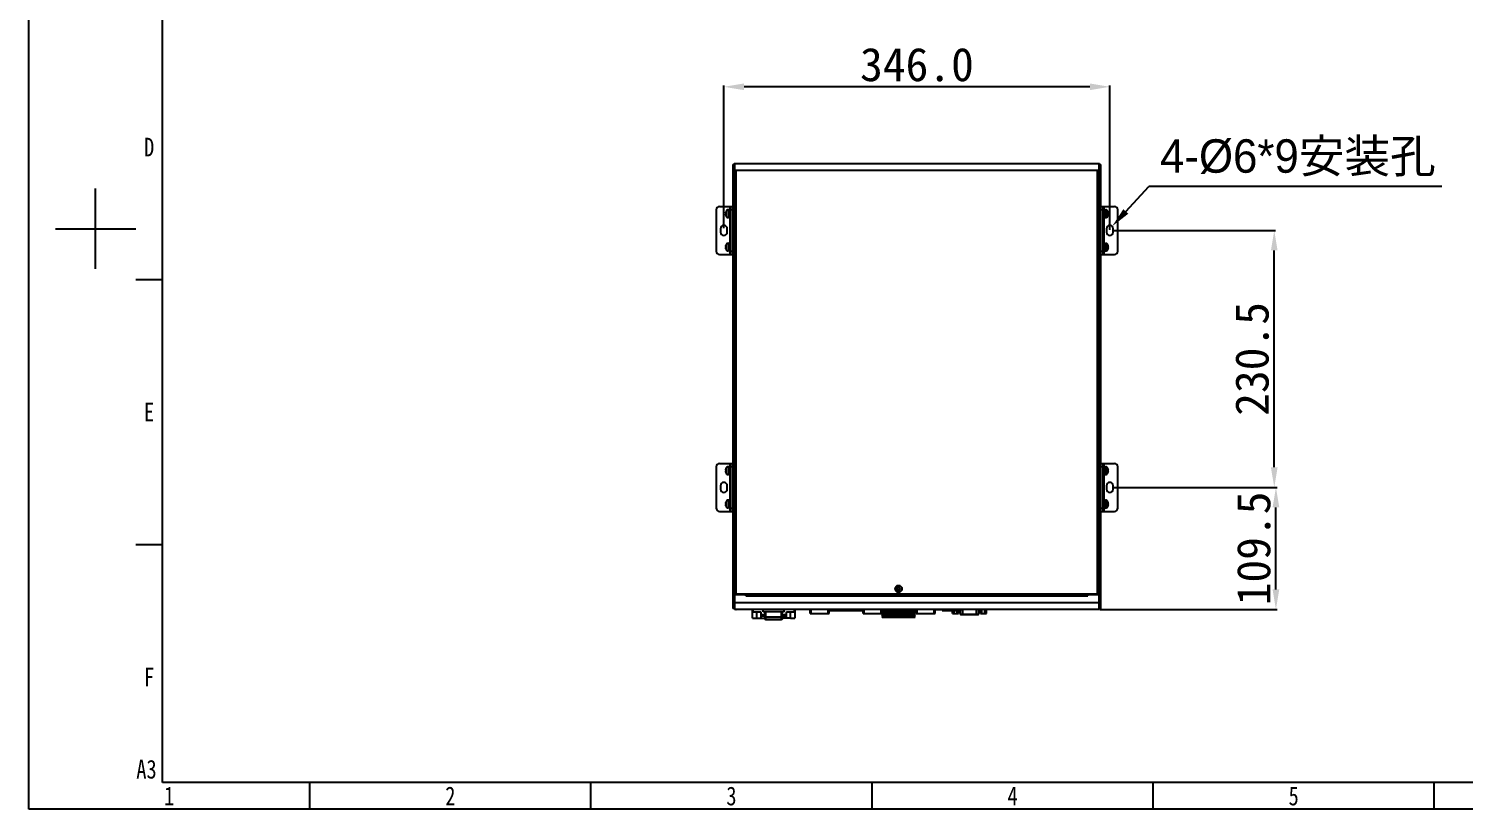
# Model space of a CAD drawing. Header units: millimetres. Extents: x 4086 to 8318, y 123 to 1549.
# Drawn here: x 6302 to 7589, y 123 to 823 of the extents above; entities that cross this region are included whole.
import ezdxf
from ezdxf.enums import TextEntityAlignment as Align

# ---------------------------------------------------------------- set-up
doc = ezdxf.new("R2010")
doc.units = ezdxf.units.MM
doc.layers.add('20_ALL_FEATURES', color=7, linetype='Continuous')
doc.layers.add('尺寸', color=3, linetype='Continuous')
doc.styles.get("Standard").update_dxf_attribs({"font": ''})
doc.styles.get('Standard').set_extended_font_data('SimSun')
doc.dimstyles.get("Standard").update_dxf_attribs({"dimscale": 6, "dimtxt": 5, "dimasz": 3, "dimexe": 0.18, "dimexo": 0.0625, "dimgap": 0.8, "dimtad": 1, "dimtoh": 1, "dimdec": 1, "dimzin": 0, "dimdsep": 46, "dimtxsty": 'Standard', "dimcen": 0.09, "dimclrd": 256, "dimclre": 256, "dimclrt": 256, "dimadec": 0, "dimazin": 2, "dimtfac": 1, "dimtdec": 1, "dimtofl": 0, "dimtmove": 0, "dimatfit": 3, "dimfxl": 0, "dimtolj": 1, "dimtzin": 0, "dimarcsym": 0})

# ---------------------------------------------------------------- blocks, each defined once
blk = doc.blocks.new('3')
at = {"color": 2}
for p, q in [((6362.1, 608), (6362.1, 680)), ((6326.1, 644), (6398.1, 644)), ((6398.1, 598.4), (6422.1, 598.4)), ((6398.1, 360.8), (6422.1, 360.8)), ((6554.1, 123.2), (6554.1, 147.2)), ((6806.1, 123.2), (6806.1, 147.2)), ((7058.1, 123.2), (7058.1, 147.2)), ((7310.1, 123.2), (7310.1, 147.2)), ((7562.1, 123.2), (7562.1, 147.2))]:
    blk.add_line(p, q, dxfattribs=at)
for points in [[(6302.1, 123.2), (6302.1, 1548.8), (8318.1, 1548.8), (8318.1, 123.2)], [(6422.1, 147.2), (6422.1, 1524.8), (8294.1, 1524.8), (8294.1, 147.2)]]:
    blk.add_lwpolyline(points, close=True, dxfattribs=at)
at = {"color": 2, "width": 0.8}
for s, p in [('D', (6410.1, 717.2)), ('E', (6410.1, 479.6)), ('F', (6410.1, 242)), ('A3', (6407.7, 159.2)), ('1', (6428.1, 135.2)), ('2', (6680.1, 135.2)), ('3', (6932.1, 135.2)), ('4', (7184.1, 135.2)), ('5', (7436.1, 135.2))]:
    blk.add_text(s, height=16.8, dxfattribs=at).set_placement(p, align=Align.MIDDLE_CENTER)
for tag, height, p in [('整机外形图', 19.2, (7909.6, 256.2)), ('当前页', 12, (8078.1, 207.2)), ('总页数', 12, (8222.1, 207.2))]:
    blk.add_attdef(tag, text='', height=height, dxfattribs=at).set_placement(p, align=Align.MIDDLE)
at = {"color": 7, "width": 0.8}
for tag, height, p in [('编号', 19.2, (8153.3, 252.3)), ('比例', 12, (7958.1, 171.2))]:
    blk.add_attdef(tag, text='', height=height, dxfattribs=at).set_placement(p, align=Align.MIDDLE)
blk = doc.blocks.new('*D46')
at = {"layer": 'Defpoints', "color": 0}
for p in [(6925.4, 771.3), (6925.4, 644), (7271.4, 644)]:
    blk.add_point(p, dxfattribs=at)
at = {"layer": '尺寸', "lineweight": -2}
for p, q in [((6925.4, 644.4), (6925.4, 772.4)), ((7271.4, 644.4), (7271.4, 772.4)), ((7253.4, 771.3), (6943.4, 771.3))]:
    blk.add_line(p, q, dxfattribs=at)
at = {"layer": '尺寸'}
for points in [[(6943.4, 774.3), (6943.4, 768.3), (6925.4, 771.3)], [(7253.4, 768.3), (7253.4, 774.3), (7271.4, 771.3)]]:
    blk.add_solid(points, dxfattribs=at)
at = {"layer": '尺寸', "insert": (7098.4, 791.1), "char_height": 30, "attachment_point": 5}
blk.add_mtext('\\A1;346.0', dxfattribs=at)
blk = doc.blocks.new('*D47')
at = {"layer": 'Defpoints', "color": 0}
for p in [(7274.4, 412), (7420.2, 412), (7261.9, 302.5)]:
    blk.add_point(p, dxfattribs=at)
at = {"layer": '尺寸', "lineweight": -2}
for p, q in [((7274.7, 412), (7421.3, 412)), ((7420.2, 320.5), (7420.2, 394)), ((7262.2, 302.5), (7421.3, 302.5))]:
    blk.add_line(p, q, dxfattribs=at)
at = {"layer": '尺寸'}
for points in [[(7423.2, 394), (7417.2, 394), (7420.2, 412)], [(7417.2, 320.5), (7423.2, 320.5), (7420.2, 302.5)]]:
    blk.add_solid(points, dxfattribs=at)
at = {"layer": '尺寸', "insert": (7400.4, 357.2), "char_height": 30, "attachment_point": 5, "rotation": 90}
blk.add_mtext('\\A1;109.5', dxfattribs=at)
blk = doc.blocks.new('*D48')
at = {"layer": 'Defpoints', "color": 0}
for p in [(7274.4, 642.5), (7418.7, 642.5), (7274.4, 412)]:
    blk.add_point(p, dxfattribs=at)
at = {"layer": '尺寸', "lineweight": -2}
for p, q in [((7274.7, 642.5), (7419.8, 642.5)), ((7418.7, 430), (7418.7, 624.5)), ((7274.7, 412), (7419.8, 412))]:
    blk.add_line(p, q, dxfattribs=at)
at = {"layer": '尺寸'}
for points in [[(7421.7, 624.5), (7415.7, 624.5), (7418.7, 642.5)], [(7415.7, 430), (7421.7, 430), (7418.7, 412)]]:
    blk.add_solid(points, dxfattribs=at)
at = {"layer": '尺寸', "insert": (7398.9, 527.2), "char_height": 30, "attachment_point": 5, "rotation": 90}
blk.add_mtext('\\A1;230.5', dxfattribs=at)
blk = doc.blocks.new('*D49')
at = {"layer": 'Defpoints', "color": 0}
for p in [(7273.4, 646.2), (7269.3, 641.8)]:
    blk.add_point(p, dxfattribs=at)
at = {"layer": '尺寸', "lineweight": -2}
for p in [(7285.6, 659.4), (7568.9, 681.9)]:
    blk.add_line(p, (7306.2, 681.9), dxfattribs=at)
at = {"layer": '尺寸'}
for p, q in [((7270.8, 644), (7271.9, 644)), ((7271.4, 643.4), (7271.4, 644.5))]:
    blk.add_line(p, q, dxfattribs=at)
blk.add_solid([(7283.4, 661.5), (7287.8, 657.4), (7273.4, 646.2)], dxfattribs=at)
at = {"layer": '尺寸', "insert": (7439.9, 707.5), "char_height": 30, "attachment_point": 5}
blk.add_mtext('\\A1;{\\fMS PGothic|b0|i0|c134|p34;4-%%C6*9安装孔}', dxfattribs=at)

msp = doc.modelspace()

# ---------------------------------------------------------------- linework, layer by layer
at = {"layer": '20_ALL_FEATURES', "color": 7, "linetype": 'Continuous'}
for p, q in [((6933.37, 701.48), (6933.37, 303.28)), ((6933.37, 701.48), (6934.57, 701.48)), ((6934.57, 695.48), (6933.37, 695.48)), ((6934.57, 303.28), (6934.57, 702.48)), ((6934.57, 702.48), (7262.17, 702.48)), ((6935.07, 316.43), (6935.07, 702.48)), ((7261.67, 696.28), (6935.07, 696.28)), ((6936.27, 315.98), (6936.27, 696.28)), ((7260.22, 316.43), (7260.22, 696.28)), ((7261.67, 316.43), (7261.67, 702.48)), ((7262.17, 303.28), (7262.17, 702.48)), ((7262.17, 701.48), (7263.37, 701.48)), ((7263.37, 695.48), (7262.17, 695.48)), ((7263.37, 303.28), (7263.37, 701.48)), ((6935.07, 692.48), (6934.57, 692.48)), ((6935.02, 686.21), (6934.59, 686.63)), ((6935.02, 683.21), (6934.59, 682.78)), ((6934.75, 692.48), (6934.75, 686.47)), ((6934.75, 682.94), (6934.75, 661.43)), ((6935.02, 686.21), (6935.02, 683.21)), ((7261.67, 692.48), (7262.17, 692.48)), ((7261.72, 686.21), (7262.14, 686.63)), ((7261.72, 683.21), (7261.72, 686.21)), ((7261.72, 683.21), (7262.14, 682.78)), ((7261.98, 686.47), (7261.98, 692.48)), ((7261.98, 661.43), (7261.98, 682.94)), ((6918.37, 660.98), (6918.37, 623.98)), ((6921.37, 663.98), (6933.37, 663.98)), ((6927.05, 657.91), (6926.75, 657.91)), ((6926.75, 657.04), (6927.05, 657.04)), ((6927.05, 659.23), (6927.03, 659.23)), ((6927.19, 659.59), (6927.19, 655.36)), ((6929.36, 660.98), (6929.36, 653.98)), ((6929.47, 660.98), (6929.36, 660.98)), ((6929.47, 653.98), (6929.47, 660.98)), ((6930.57, 660.87), (6929.47, 660.87)), ((6930.57, 661.98), (6930.57, 652.98)), ((6931.37, 661.98), (6930.57, 661.98)), ((6930.87, 661.98), (6930.87, 663.98)), ((6931.37, 663.98), (6931.37, 620.98)), ((6933.37, 660.98), (6931.37, 660.98)), ((6934.57, 661.43), (6935.07, 661.43)), ((7262.17, 661.43), (7261.67, 661.43)), ((7263.37, 663.98), (7275.37, 663.98)), ((7265.37, 660.98), (7263.37, 660.98)), ((7265.37, 620.98), (7265.37, 663.98)), ((7265.37, 661.98), (7266.17, 661.98)), ((7265.87, 663.98), (7265.87, 661.98)), ((7266.17, 652.98), (7266.17, 661.98)), ((7266.17, 660.87), (7267.27, 660.87)), ((7267.27, 660.98), (7267.37, 660.98)), ((7267.27, 660.98), (7267.27, 653.98)), ((7267.37, 653.98), (7267.37, 660.98)), ((7269.55, 655.36), (7269.55, 659.59)), ((7269.7, 659.23), (7269.68, 659.23)), ((7269.98, 657.91), (7269.68, 657.91)), ((7269.68, 657.04), (7269.98, 657.04)), ((7278.37, 623.98), (7278.37, 660.98)), ((6922.37, 643.98), (6922.37, 640.98)), ((6927.03, 655.73), (6927.05, 655.73)), ((6928.37, 640.98), (6928.37, 643.98)), ((6929.47, 653.98), (6929.36, 653.98)), ((6930.57, 654.09), (6929.47, 654.09)), ((6931.37, 652.98), (6930.57, 652.98)), ((6930.87, 631.98), (6930.87, 652.98)), ((6934.57, 653.53), (6935.07, 653.53)), ((6935.07, 650.98), (6934.57, 650.98)), ((6934.75, 653.53), (6934.75, 650.98)), ((7262.17, 653.53), (7261.67, 653.53)), ((7262.17, 650.98), (7261.67, 650.98)), ((7261.98, 650.98), (7261.98, 653.53)), ((7265.37, 652.98), (7266.17, 652.98)), ((7265.87, 652.98), (7265.87, 631.98)), ((7266.17, 654.09), (7267.27, 654.09)), ((7267.27, 653.98), (7267.37, 653.98)), ((7268.37, 643.98), (7268.37, 640.98)), ((7269.68, 655.73), (7269.7, 655.73)), ((7274.37, 640.98), (7274.37, 643.98)), ((6929.36, 630.98), (6929.36, 623.98)), ((6929.47, 630.98), (6929.36, 630.98)), ((6929.47, 623.98), (6929.47, 630.98)), ((6930.57, 630.87), (6929.47, 630.87)), ((6930.57, 631.98), (6930.57, 622.98)), ((6931.37, 631.98), (6930.57, 631.98)), ((7265.37, 631.98), (7266.17, 631.98)), ((7266.17, 622.98), (7266.17, 631.98)), ((7266.17, 630.87), (7267.27, 630.87)), ((7267.27, 630.98), (7267.37, 630.98)), ((7267.27, 630.98), (7267.27, 623.98)), ((7267.37, 623.98), (7267.37, 630.98)), ((6921.37, 620.98), (6933.37, 620.98)), ((6927.05, 627.91), (6926.75, 627.91)), ((6926.75, 627.04), (6927.05, 627.04)), ((6927.05, 629.23), (6927.03, 629.23)), ((6927.03, 625.73), (6927.05, 625.73)), ((6927.19, 629.59), (6927.19, 625.36)), ((6929.47, 623.98), (6929.36, 623.98)), ((6930.57, 624.09), (6929.47, 624.09)), ((6931.37, 622.98), (6930.57, 622.98)), ((6930.87, 620.98), (6930.87, 622.98)), ((6931.37, 623.98), (6933.37, 623.98)), ((7263.37, 623.98), (7265.37, 623.98)), ((7263.37, 620.98), (7275.37, 620.98)), ((7265.37, 622.98), (7266.17, 622.98)), ((7265.87, 622.98), (7265.87, 620.98)), ((7266.17, 624.09), (7267.27, 624.09)), ((7267.27, 623.98), (7267.37, 623.98)), ((7269.55, 625.36), (7269.55, 629.59)), ((7269.7, 629.23), (7269.68, 629.23)), ((7269.98, 627.91), (7269.68, 627.91)), ((7269.68, 627.04), (7269.98, 627.04)), ((7269.68, 625.73), (7269.7, 625.73)), ((6935.02, 506.21), (6934.59, 506.63)), ((6935.02, 503.21), (6934.59, 502.78)), ((6935.02, 506.21), (6935.02, 503.21)), ((7261.72, 506.21), (7262.14, 506.63)), ((7261.72, 503.21), (7261.72, 506.21)), ((7261.72, 503.21), (7262.14, 502.78)), ((6934.57, 455.48), (6935.07, 455.48)), ((6934.75, 455.48), (6934.75, 430.93)), ((6918.37, 430.48), (6918.37, 393.48)), ((6921.37, 433.48), (6933.37, 433.48)), ((6927.05, 427.41), (6926.75, 427.41)), ((6926.75, 426.54), (6927.05, 426.54)), ((6927.05, 428.73), (6927.03, 428.73)), ((6927.03, 425.23), (6927.05, 425.23)), ((6927.19, 429.09), (6927.19, 424.86)), ((6929.36, 430.48), (6929.36, 423.48)), ((6929.47, 430.48), (6929.36, 430.48)), ((6929.47, 423.48), (6929.47, 430.48)), ((6930.57, 430.37), (6929.47, 430.37)), ((6930.57, 431.48), (6930.57, 422.48)), ((6931.37, 431.48), (6930.57, 431.48)), ((6930.87, 431.48), (6930.87, 433.48)), ((6931.37, 433.48), (6931.37, 390.48)), ((6933.37, 430.48), (6931.37, 430.48)), ((6934.57, 430.93), (6935.07, 430.93)), ((7263.37, 433.48), (7275.37, 433.48)), ((7265.37, 430.48), (7263.37, 430.48)), ((7265.37, 390.48), (7265.37, 433.48)), ((7265.37, 431.48), (7266.17, 431.48)), ((7265.87, 433.48), (7265.87, 431.48)), ((7266.17, 422.48), (7266.17, 431.48)), ((7266.17, 430.37), (7267.27, 430.37)), ((7267.27, 430.48), (7267.37, 430.48)), ((7267.27, 430.48), (7267.27, 423.48)), ((7267.37, 423.48), (7267.37, 430.48)), ((7269.55, 424.86), (7269.55, 429.09)), ((7269.7, 428.73), (7269.68, 428.73)), ((7269.98, 427.41), (7269.68, 427.41)), ((7269.68, 426.54), (7269.98, 426.54)), ((7269.68, 425.23), (7269.7, 425.23)), ((7278.37, 393.48), (7278.37, 430.48)), ((6922.37, 413.48), (6922.37, 410.48)), ((6928.37, 410.48), (6928.37, 413.48)), ((6929.47, 423.48), (6929.36, 423.48)), ((6930.57, 423.59), (6929.47, 423.59)), ((6931.37, 422.48), (6930.57, 422.48)), ((6930.87, 401.48), (6930.87, 422.48)), ((6934.57, 423.03), (6935.07, 423.03)), ((6934.75, 423.03), (6934.75, 400.93)), ((7265.37, 422.48), (7266.17, 422.48)), ((7265.87, 422.48), (7265.87, 401.48)), ((7266.17, 423.59), (7267.27, 423.59)), ((7267.27, 423.48), (7267.37, 423.48)), ((7268.37, 413.48), (7268.37, 410.48)), ((7274.37, 410.48), (7274.37, 413.48)), ((6927.19, 399.09), (6927.19, 394.86)), ((6929.36, 400.48), (6929.36, 393.48)), ((6929.47, 400.48), (6929.36, 400.48)), ((6929.47, 393.48), (6929.47, 400.48)), ((6930.57, 400.37), (6929.47, 400.37)), ((6930.57, 401.48), (6930.57, 392.48)), ((6931.37, 401.48), (6930.57, 401.48)), ((6934.57, 400.93), (6935.07, 400.93)), ((7265.37, 401.48), (7266.17, 401.48)), ((7266.17, 392.48), (7266.17, 401.48)), ((7266.17, 400.37), (7267.27, 400.37)), ((7267.27, 400.48), (7267.37, 400.48)), ((7267.27, 400.48), (7267.27, 393.48)), ((7267.37, 393.48), (7267.37, 400.48)), ((7269.55, 394.86), (7269.55, 399.09)), ((6921.37, 390.48), (6933.37, 390.48)), ((6927.05, 397.41), (6926.75, 397.41)), ((6926.75, 396.54), (6927.05, 396.54)), ((6927.05, 398.73), (6927.03, 398.73)), ((6927.03, 395.23), (6927.05, 395.23)), ((6929.47, 393.48), (6929.36, 393.48)), ((6930.57, 393.59), (6929.47, 393.59)), ((6931.37, 392.48), (6930.57, 392.48)), ((6930.87, 390.48), (6930.87, 392.48)), ((6931.37, 393.48), (6933.37, 393.48)), ((6934.57, 393.03), (6935.07, 393.03)), ((6934.75, 393.03), (6934.75, 328.43)), ((7263.37, 393.48), (7265.37, 393.48)), ((7263.37, 390.48), (7275.37, 390.48)), ((7265.37, 392.48), (7266.17, 392.48)), ((7265.87, 392.48), (7265.87, 390.48)), ((7266.17, 393.59), (7267.27, 393.59)), ((7267.27, 393.48), (7267.37, 393.48)), ((7269.7, 398.73), (7269.68, 398.73)), ((7269.98, 397.41), (7269.68, 397.41)), ((7269.68, 396.54), (7269.98, 396.54)), ((7269.68, 395.23), (7269.7, 395.23)), ((6934.57, 328.43), (6935.07, 328.43)), ((6935.02, 326.21), (6934.59, 326.63)), ((6935.02, 323.21), (6934.59, 322.78)), ((6935.02, 326.21), (6935.02, 323.21)), ((7081.49, 322.48), (7082.24, 322.48)), ((7081.49, 321.35), (7081.49, 322.48)), ((7082.24, 322.48), (7082.24, 321.35)), ((7261.72, 326.21), (7262.14, 326.63)), ((7261.72, 323.21), (7261.72, 326.21)), ((7261.72, 323.21), (7262.14, 322.78)), ((6933.37, 309.28), (6934.57, 309.28)), ((6934.57, 320.53), (6935.07, 320.53)), ((6934.57, 319.93), (6935.07, 319.93)), ((6934.82, 312.68), (6934.59, 312.9)), ((6934.82, 309.28), (6934.59, 309.05)), ((6934.75, 320.53), (6934.75, 319.93)), ((6934.82, 315.98), (6934.82, 303.88)), ((6934.87, 315.98), (6945.02, 315.98)), ((6934.87, 315.98), (6934.87, 302.48)), ((6935.07, 316.43), (7261.67, 316.43)), ((6936.57, 315.98), (6936.57, 316.43)), ((6940.12, 315.98), (6940.12, 316.43)), ((6945.02, 314.68), (6945.02, 315.98)), ((6946.22, 315.93), (6945.02, 315.93)), ((6945.02, 314.68), (7251.72, 314.68)), ((6946.22, 316.43), (6946.22, 314.68)), ((6946.22, 316.18), (7250.52, 316.18)), ((6946.22, 315.98), (7250.52, 315.98)), ((7080.37, 321.35), (7081.49, 321.35)), ((7080.37, 320.6), (7080.37, 321.35)), ((7081.49, 320.6), (7080.37, 320.6)), ((7081.49, 319.48), (7081.49, 320.6)), ((7082.24, 319.48), (7081.49, 319.48)), ((7082.24, 321.35), (7083.37, 321.35)), ((7083.37, 320.6), (7082.24, 320.6)), ((7082.24, 320.6), (7082.24, 319.48)), ((7083.37, 321.35), (7083.37, 320.6)), ((7250.52, 316.18), (7250.52, 316.43)), ((7250.52, 314.68), (7250.52, 315.98)), ((7251.72, 315.98), (7261.87, 315.98)), ((7251.72, 314.68), (7251.72, 315.98)), ((7256.62, 316.43), (7256.62, 315.98)), ((7260.17, 316.43), (7260.17, 315.98)), ((7260.47, 316.43), (7260.47, 315.98)), ((7262.17, 320.53), (7261.67, 320.53)), ((7262.17, 319.93), (7261.67, 319.93)), ((7261.87, 302.48), (7261.87, 315.98)), ((7261.92, 303.88), (7261.92, 315.98)), ((7261.92, 312.68), (7262.14, 312.9)), ((7261.92, 309.28), (7262.14, 309.05)), ((7261.98, 319.93), (7261.98, 320.53)), ((7262.17, 309.28), (7263.37, 309.28)), ((6934.57, 303.28), (6933.37, 303.28)), ((6934.87, 308.68), (7261.87, 308.68)), ((6936.22, 302.48), (6934.87, 302.48)), ((7260.52, 302.48), (6936.22, 302.48)), ((6936.22, 302.48), (6936.22, 302.48)), ((6950.82, 294.78), (6950.82, 302.48)), ((6950.82, 300.48), (6958.44, 300.48)), ((6951.12, 302.48), (6951.12, 300.48)), ((6954.63, 300.48), (6954.63, 294.78)), ((6958.44, 300.48), (6958.44, 294.78)), ((6958.44, 297.88), (6962.2, 297.88)), ((6958.44, 296.88), (6962.2, 296.88)), ((6960.47, 300.5), (6960.47, 302.48)), ((6979.26, 300.5), (6960.47, 300.5)), ((6962.2, 293.94), (6962.2, 300.5)), ((6962.7, 300.5), (6962.7, 293.43)), ((6977.03, 293.43), (6977.03, 300.5)), ((6977.54, 293.94), (6977.54, 300.5)), ((6977.54, 297.88), (6981.3, 297.88)), ((6977.54, 296.88), (6981.3, 296.88)), ((6979.26, 300.5), (6979.26, 302.48)), ((6981.3, 300.48), (6988.92, 300.48)), ((6981.3, 294.78), (6981.3, 300.48)), ((6985.11, 294.78), (6985.11, 300.48)), ((6988.62, 300.48), (6988.62, 302.48)), ((6988.92, 302.48), (6988.92, 294.78)), ((7002.65, 298.88), (7002.65, 302.48)), ((7002.65, 298.88), (7019.62, 298.88)), ((7003.45, 298.88), (7003.45, 302.48)), ((7018.82, 298.88), (7018.82, 302.48)), ((7019.62, 298.88), (7019.62, 302.48)), ((7019.62, 301.58), (7025.97, 301.58)), ((7020.78, 302.48), (7020.78, 301.58)), ((7023.08, 302.48), (7023.08, 301.58)), ((7024.28, 302.48), (7024.28, 301.58)), ((7025.97, 301.48), (7025.97, 302.48)), ((7025.97, 301.48), (7042.77, 301.48)), ((7028.97, 301.48), (7028.97, 302.48)), ((7039.77, 301.48), (7039.77, 302.48)), ((7042.77, 301.48), (7042.77, 302.48)), ((7042.77, 301.58), (7049.93, 301.58)), ((7044.09, 302.48), (7044.09, 301.58)), ((7045.29, 302.48), (7045.29, 301.58)), ((7049.93, 301.58), (7049.93, 302.48)), ((7050.15, 298.88), (7050.15, 302.48)), ((7050.15, 298.88), (7067.12, 298.88)), ((7050.95, 298.88), (7050.95, 302.48)), ((7066.32, 298.88), (7066.32, 302.48)), ((7067.23, 298.53), (7066.83, 298.13)), ((7066.83, 298.12), (7066.83, 298.13)), ((7066.83, 298.12), (7067.23, 297.72)), ((7067.23, 297.73), (7066.83, 297.33)), ((7066.83, 297.33), (7066.83, 297.32)), ((7066.83, 297.32), (7067.23, 296.92)), ((7067.23, 296.93), (7066.83, 296.53)), ((7066.83, 296.52), (7066.83, 296.53)), ((7066.83, 296.52), (7067.23, 296.12)), ((7067.23, 296.13), (7066.83, 295.73)), ((7066.88, 298.88), (7067.23, 298.52)), ((7067.12, 298.88), (7067.12, 302.48)), ((7067.18, 302.48), (7067.12, 302.41)), ((7067.12, 301.84), (7067.23, 301.72)), ((7067.23, 301.73), (7067.12, 301.61)), ((7067.12, 301.04), (7067.23, 300.92)), ((7067.23, 300.93), (7067.12, 300.81)), ((7067.12, 300.24), (7067.23, 300.12)), ((7067.23, 300.13), (7067.12, 300.01)), ((7067.12, 299.44), (7067.23, 299.32)), ((7067.23, 299.33), (7067.12, 299.21)), ((7069.2, 297.79), (7068.85, 298.19)), ((7068.85, 297.39), (7069.2, 297.79)), ((7073.47, 301.48), (7073.47, 302.48)), ((7073.47, 301.48), (7090.27, 301.48)), ((7076.47, 301.48), (7076.47, 302.48)), ((7087.27, 301.48), (7087.27, 302.48)), ((7090.27, 301.48), (7090.27, 302.48)), ((7090.27, 302.4), (7091.37, 302.41)), ((7094.57, 300.46), (7094.92, 300.86)), ((7094.92, 300.06), (7094.57, 300.46)), ((7096.53, 302.12), (7096.88, 302.48)), ((7096.93, 301.73), (7096.53, 302.13)), ((7096.53, 301.32), (7096.93, 301.72)), ((7096.93, 300.93), (7096.53, 301.33)), ((7096.53, 300.52), (7096.93, 300.92)), ((7096.93, 300.13), (7096.53, 300.53)), ((7096.53, 299.72), (7096.93, 300.12)), ((7096.93, 299.33), (7096.53, 299.73)), ((7096.53, 298.92), (7096.93, 299.32)), ((7096.93, 298.53), (7096.53, 298.93)), ((7096.53, 298.12), (7096.93, 298.52)), ((7096.93, 297.73), (7096.53, 298.13)), ((7096.53, 297.32), (7096.93, 297.72)), ((7096.93, 296.93), (7096.53, 297.33)), ((7096.53, 296.52), (7096.93, 296.92)), ((7096.93, 296.13), (7096.53, 296.53)), ((7096.53, 295.72), (7096.93, 296.12)), ((7096.93, 301.72), (7096.93, 301.73)), ((7096.93, 300.92), (7096.93, 300.93)), ((7096.93, 300.13), (7096.93, 300.12)), ((7096.93, 299.32), (7096.93, 299.33)), ((7096.93, 298.52), (7096.93, 298.53)), ((7096.93, 297.73), (7096.93, 297.72)), ((7096.93, 296.92), (7096.93, 296.93)), ((7096.93, 296.12), (7096.93, 296.13)), ((7097.65, 298.88), (7097.65, 302.48)), ((7097.65, 298.88), (7114.62, 298.88)), ((7098.45, 298.88), (7098.45, 302.48)), ((7113.82, 298.88), (7113.82, 302.48)), ((7114.62, 298.88), (7114.62, 302.48)), ((7120.97, 302.2), (7114.62, 302.2)), ((7120.97, 301.48), (7120.97, 302.48)), ((7120.97, 301.48), (7137.77, 301.48)), ((7123.97, 301.48), (7123.97, 302.48)), ((7130.26, 298.86), (7130.26, 301.48)), ((7130.26, 298.86), (7135.75, 298.86)), ((7131.63, 298.86), (7131.63, 301.48)), ((7134.38, 298.86), (7134.38, 301.48)), ((7134.77, 301.48), (7134.77, 302.48)), ((7135.75, 298.86), (7135.75, 301.48)), ((7137.29, 298.36), (7137.29, 301.48)), ((7137.29, 298.36), (7153.73, 298.36)), ((7137.77, 301.48), (7137.77, 302.48)), ((7137.79, 297.86), (7153.23, 297.86)), ((7139.29, 302.48), (7139.29, 297.86)), ((7151.73, 297.86), (7151.73, 302.48)), ((7153.73, 298.36), (7153.73, 302.48)), ((7155.26, 298.86), (7155.26, 302.48)), ((7155.26, 298.86), (7160.75, 298.86)), ((7156.63, 298.86), (7156.63, 302.48)), ((7159.38, 298.86), (7159.38, 302.48)), ((7160.75, 298.86), (7160.75, 302.48)), ((7166.12, 302.38), (7166.12, 302.48)), ((7182.42, 302.38), (7166.12, 302.38)), ((7168.02, 302.48), (7168.02, 302.38)), ((7169.52, 302.38), (7169.52, 302.48)), ((7179.02, 302.48), (7179.02, 302.38)), ((7180.52, 302.38), (7180.52, 302.48)), ((7182.42, 302.48), (7182.42, 302.38)), ((7191.52, 302.38), (7191.52, 302.48)), ((7207.82, 302.38), (7191.52, 302.38)), ((7193.42, 302.48), (7193.42, 302.38)), ((7194.92, 302.38), (7194.92, 302.48)), ((7204.42, 302.48), (7204.42, 302.38)), ((7205.92, 302.38), (7205.92, 302.48)), ((7207.82, 302.48), (7207.82, 302.38)), ((7216.92, 302.38), (7216.92, 302.48)), ((7233.22, 302.38), (7216.92, 302.38)), ((7218.82, 302.48), (7218.82, 302.38)), ((7220.32, 302.38), (7220.32, 302.48)), ((7229.82, 302.48), (7229.82, 302.38)), ((7231.32, 302.38), (7231.32, 302.48)), ((7233.22, 302.48), (7233.22, 302.38)), ((7261.87, 302.48), (7260.52, 302.48)), ((7260.52, 302.48), (7260.52, 302.48)), ((7263.37, 303.28), (7262.17, 303.28)), ((6950.82, 294.78), (6962.2, 294.78)), ((6977.03, 295.5), (6962.7, 295.5)), ((6962.7, 293.65), (6977.03, 293.65)), ((6962.7, 293.43), (6977.03, 293.43)), ((6985.11, 294.78), (6977.54, 294.78)), ((6985.11, 294.78), (6988.92, 294.78)), ((7066.83, 295.73), (7066.83, 295.72)), ((7066.83, 295.72), (7067.08, 295.48)), ((7067.08, 295.48), (7096.78, 295.48)), ((7076.28, 295.48), (7076.87, 295.48)), ((7076.87, 295.48), (7078.69, 295.5)), ((7078.69, 295.5), (7078.88, 295.5)), ((7078.88, 295.5), (7080.88, 295.52)), ((7080.88, 295.52), (7082.89, 295.53)), ((7082.89, 295.53), (7084.89, 295.55)), ((7084.89, 295.55), (7086.9, 295.57)), ((7096.78, 295.48), (7096.53, 295.73))]:
    msp.add_line(p, q, dxfattribs=at)
for radius in [3.1, 2.75]:
    msp.add_circle((7081.87, 320.98), radius, dxfattribs=at)
for centre, radius, start, end in [((6935.97, 701.08), 1.4, 130.59963, 157.31616), ((7260.77, 701.08), 1.4, 16.34346, 49.40037), ((6921.37, 660.98), 3, 90, 180), ((6931.72, 657.48), 4.98, 159.43024, 174.96082), ((6931.72, 657.48), 4.98, 185.03918, 200.56976), ((6931.72, 657.48), 5, 154.971, 159.51268), ((6931.72, 657.48), 4.68, 174.6403, 185.3597), ((6929.36, 658.58), 2.4, 90.00021, 154.97095), ((7267.37, 658.58), 2.4, 25.02905, 89.99979), ((7265.02, 657.48), 5, 20.48732, 25.029), ((7265.02, 657.48), 4.98, 5.03918, 20.56976), ((7265.02, 657.48), 4.68, 354.6403, 5.3597), ((7265.02, 657.48), 4.98, 339.43024, 354.96082), ((7275.37, 660.98), 3, 0, 90), ((6925.37, 643.98), 3, 0, 180), ((6931.72, 657.48), 5, 200.48732, 205.029), ((6929.36, 656.38), 2.4, 205.02905, 270), ((7267.37, 656.38), 2.4, 270, 334.97095), ((7271.37, 643.98), 3, 0, 180), ((7265.02, 657.48), 5, 334.971, 339.51268), ((6925.37, 640.98), 3, 180, 0), ((6929.36, 628.58), 2.4, 90.00021, 154.97095), ((7267.37, 628.58), 2.4, 25.02905, 89.99979), ((7271.37, 640.98), 3, 180, 0), ((6921.37, 623.98), 3, 180, 270), ((6931.72, 627.48), 4.98, 159.43024, 174.96082), ((6931.72, 627.48), 4.98, 185.03918, 200.56976), ((6931.72, 627.48), 5, 154.971, 159.51268), ((6931.72, 627.48), 4.68, 174.6403, 185.3597), ((6931.72, 627.48), 5, 200.48732, 205.029), ((6929.36, 626.38), 2.4, 205.02905, 270), ((7267.37, 626.38), 2.4, 270, 334.97095), ((7265.02, 627.48), 5, 20.48732, 25.029), ((7265.02, 627.48), 5, 334.971, 339.51268), ((7265.02, 627.48), 4.98, 5.03918, 20.56976), ((7265.02, 627.48), 4.68, 354.6403, 5.3597), ((7265.02, 627.48), 4.98, 339.43024, 354.96082), ((7275.37, 623.98), 3, 270, 0), ((6921.37, 430.48), 3, 90, 180), ((6931.72, 426.98), 4.98, 159.43024, 174.96082), ((6931.72, 426.98), 4.98, 185.03918, 200.56976), ((6931.72, 426.98), 5, 154.971, 159.51268), ((6931.72, 426.98), 4.68, 174.6403, 185.3597), ((6931.72, 426.98), 5, 200.48732, 205.029), ((6929.36, 428.08), 2.4, 90.00021, 154.97095), ((6929.36, 425.88), 2.4, 205.02905, 270), ((7267.37, 428.08), 2.4, 25.02905, 89.99979), ((7267.37, 425.88), 2.4, 270, 334.97095), ((7265.02, 426.98), 5, 20.48732, 25.029), ((7265.02, 426.98), 5, 334.971, 339.51268), ((7265.02, 426.98), 4.98, 5.03918, 20.56976), ((7265.02, 426.98), 4.68, 354.6403, 5.3597), ((7265.02, 426.98), 4.98, 339.43024, 354.96082), ((7275.37, 430.48), 3, 0, 90), ((6925.37, 413.48), 3, 0, 180), ((7271.37, 413.48), 3, 0, 180), ((6925.37, 410.48), 3, 180, 0), ((6931.72, 396.98), 5, 154.971, 159.51268), ((6929.36, 398.08), 2.4, 90.00021, 154.97095), ((7267.37, 398.08), 2.4, 25.02905, 89.99979), ((7271.37, 410.48), 3, 180, 0), ((7265.02, 396.98), 5, 20.48732, 25.029), ((6921.37, 393.48), 3, 180, 270), ((6931.72, 396.98), 4.98, 159.43024, 174.96082), ((6931.72, 396.98), 4.98, 185.03918, 200.56976), ((6931.72, 396.98), 4.68, 174.6403, 185.3597), ((6931.72, 396.98), 5, 200.48732, 205.029), ((6929.36, 395.88), 2.4, 205.02905, 270), ((7267.37, 395.88), 2.4, 270, 334.97095), ((7265.02, 396.98), 5, 334.971, 339.51268), ((7265.02, 396.98), 4.98, 5.03918, 20.56976), ((7265.02, 396.98), 4.68, 354.6403, 5.3597), ((7265.02, 396.98), 4.98, 339.43024, 354.96082), ((7275.37, 393.48), 3, 270, 0), ((7252.66, 314.45), 1.42, 131.83641, 170.71622), ((6936.22, 303.88), 1.4, 180, 191.69771), ((6936.22, 303.88), 1.4, 266.33212, 270), ((7137.79, 298.36), 0.5, 180, 270), ((7153.23, 298.36), 0.5, 270, 0), ((7260.52, 303.88), 1.4, 270, 273.66788), ((7260.52, 303.88), 1.4, 348.30229, 0), ((7069.96, 2168.89), 1873.39, 270.51805, 270.7018)]:
    msp.add_arc(centre, radius, start, end, dxfattribs=at)
for points, knots in [([(7066.83, 298.13), (7066.84, 298.13), (7066.85, 298.13), (7066.88, 298.14), (7066.92, 298.14), (7067.01, 298.15), (7067.16, 298.15), (7067.38, 298.16), (7067.67, 298.17), (7068.01, 298.18), (7068.41, 298.18), (7068.7, 298.19), (7068.85, 298.19)], [0, 0, 0, 0, 0.006228, 0.0200031, 0.0414365, 0.070525, 0.1515774, 0.2629021, 0.4040466, 0.5744988, 0.7734905, 1, 1, 1, 1]), ([(7068.85, 297.39), (7068.7, 297.39), (7068.41, 297.38), (7068.01, 297.38), (7067.67, 297.37), (7067.38, 297.36), (7067.16, 297.35), (7067.01, 297.35), (7066.92, 297.34), (7066.88, 297.34), (7066.85, 297.33), (7066.84, 297.33), (7066.83, 297.33)], [0, 0, 0, 0, 0.2264991, 0.4254882, 0.5959402, 0.7370841, 0.8484093, 0.9294642, 0.9585547, 0.9799906, 0.9937688, 1, 1, 1, 1]), ([(7066.83, 296.53), (7066.84, 296.53), (7066.87, 296.53), (7066.93, 296.54), (7067.03, 296.55), (7067.16, 296.55), (7067.32, 296.56), (7067.52, 296.56), (7067.76, 296.57), (7068.14, 296.58), (7068.69, 296.59), (7069.45, 296.6), (7070.33, 296.61), (7071.32, 296.63), (7072.41, 296.64), (7074.03, 296.66), (7076.23, 296.68), (7079, 296.7), (7080.91, 296.72), (7081.88, 296.73)], [0, 0, 0, 0, 0.0016554, 0.0056602, 0.012028, 0.0207444, 0.0317918, 0.0451478, 0.0607771, 0.0786423, 0.1209147, 0.1715574, 0.2300941, 0.2959635, 0.3685393, 0.4471309, 0.6193176, 0.8059635, 1, 1, 1, 1]), ([(7067.07, 302.15), (7067.34, 302.16), (7068.07, 302.18), (7069.43, 302.2), (7071.28, 302.23), (7072.67, 302.24), (7073.44, 302.25)], [0, 0, 0, 0, 0.1282955, 0.3439591, 0.6384316, 1, 1, 1, 1]), ([(7067.07, 301.35), (7067.34, 301.36), (7068.07, 301.38), (7069.43, 301.4), (7071.28, 301.43), (7072.67, 301.44), (7073.44, 301.45)], [0, 0, 0, 0, 0.1282942, 0.3439577, 0.6384309, 1, 1, 1, 1]), ([(7081.88, 300.73), (7080.17, 300.71), (7076.95, 300.68), (7073.11, 300.65), (7070.48, 300.62), (7068.99, 300.6), (7067.89, 300.57), (7067.29, 300.56), (7067.07, 300.55)], [0, 0, 0, 0, 0.3470476, 0.6523167, 0.7774767, 0.8790608, 0.9539907, 1, 1, 1, 1]), ([(7067.07, 299.75), (7067.29, 299.76), (7067.89, 299.77), (7068.99, 299.8), (7070.48, 299.82), (7073.11, 299.85), (7076.95, 299.88), (7080.17, 299.91), (7081.88, 299.93)], [0, 0, 0, 0, 0.0460075, 0.1209363, 0.22252, 0.3476802, 0.6529512, 1, 1, 1, 1]), ([(7067.07, 298.95), (7067.29, 298.96), (7067.89, 298.97), (7068.99, 299), (7070.48, 299.02), (7073.11, 299.05), (7076.95, 299.08), (7080.17, 299.11), (7081.88, 299.13)], [0, 0, 0, 0, 0.0460044, 0.1209315, 0.2225147, 0.3476753, 0.652949, 1, 1, 1, 1]), ([(7067.23, 301.73), (7067.24, 301.73), (7067.25, 301.73), (7067.27, 301.74), (7067.31, 301.74), (7067.38, 301.74), (7067.5, 301.75), (7067.69, 301.76), (7067.93, 301.77), (7068.21, 301.77), (7068.54, 301.78), (7069.08, 301.79), (7069.86, 301.8), (7070.91, 301.82), (7072.13, 301.83), (7072.98, 301.84), (7073.43, 301.85)], [0, 0, 0, 0, 0.0017532, 0.0055169, 0.0113268, 0.019186, 0.0410405, 0.0710287, 0.109036, 0.1549342, 0.2085731, 0.2697521, 0.4138718, 0.5852734, 0.7815662, 1, 1, 1, 1]), ([(7067.23, 300.93), (7067.24, 300.93), (7067.27, 300.93), (7067.33, 300.94), (7067.42, 300.95), (7067.55, 300.95), (7067.71, 300.96), (7067.91, 300.96), (7068.14, 300.97), (7068.51, 300.98), (7069.05, 300.99), (7069.79, 301), (7070.64, 301.01), (7072.4, 301.04), (7075.21, 301.07), (7079.12, 301.1), (7082.59, 301.13), (7085.4, 301.16), (7087.42, 301.18), (7089.32, 301.19), (7091.07, 301.21), (7092.41, 301.23), (7093.37, 301.24), (7094, 301.25), (7094.57, 301.26), (7095.06, 301.27), (7095.49, 301.28), (7095.85, 301.29), (7096.1, 301.29), (7096.26, 301.3), (7096.35, 301.31), (7096.42, 301.31), (7096.48, 301.31), (7096.51, 301.32), (7096.53, 301.32), (7096.53, 301.32)], [0, 0, 0, 0, 0.0008353, 0.0028428, 0.0060296, 0.0103924, 0.0159208, 0.0226006, 0.0304172, 0.0393535, 0.0604913, 0.0858158, 0.1150827, 0.1480168, 0.2655179, 0.4029893, 0.5487234, 0.6208085, 0.6903073, 0.7557324, 0.8156833, 0.8688769, 0.8925766, 0.9141742, 0.9335507, 0.9506057, 0.9652455, 0.977393, 0.9869839, 0.9908031, 0.9939658, 0.9964682, 0.9983071, 0.9994812, 1, 1, 1, 1]), ([(7067.23, 300.13), (7067.24, 300.13), (7067.26, 300.13), (7067.3, 300.14), (7067.37, 300.14), (7067.46, 300.15), (7067.57, 300.15), (7067.77, 300.16), (7068.08, 300.17), (7068.52, 300.18), (7069.04, 300.19), (7069.65, 300.2), (7070.35, 300.21), (7071.11, 300.22), (7072.28, 300.24), (7073.88, 300.25), (7075.96, 300.27), (7078.19, 300.29), (7080.52, 300.31), (7083.64, 300.34), (7087.32, 300.37), (7091.22, 300.41), (7093.57, 300.44), (7094.57, 300.46)], [0, 0, 0, 0, 0.0006628, 0.0021988, 0.0046164, 0.0079148, 0.0120909, 0.0171368, 0.0298015, 0.0458301, 0.0651129, 0.087525, 0.1129154, 0.1411169, 0.1719416, 0.2406258, 0.3171454, 0.3994699, 0.485416, 0.572703, 0.7420576, 0.8896759, 1, 1, 1, 1]), ([(7067.23, 299.33), (7067.24, 299.33), (7067.27, 299.33), (7067.33, 299.34), (7067.42, 299.35), (7067.55, 299.35), (7067.71, 299.36), (7067.91, 299.36), (7068.14, 299.37), (7068.51, 299.38), (7069.05, 299.39), (7069.79, 299.4), (7070.64, 299.41), (7072.4, 299.44), (7075.21, 299.47), (7079.12, 299.5), (7082.59, 299.53), (7085.4, 299.56), (7087.42, 299.58), (7089.32, 299.59), (7091.07, 299.61), (7092.41, 299.63), (7093.37, 299.64), (7094, 299.65), (7094.57, 299.66), (7095.06, 299.67), (7095.49, 299.68), (7095.85, 299.69), (7096.1, 299.69), (7096.26, 299.7), (7096.35, 299.71), (7096.42, 299.71), (7096.48, 299.71), (7096.51, 299.72), (7096.53, 299.72), (7096.53, 299.72)], [0, 0, 0, 0, 0.000835, 0.0028422, 0.0060286, 0.010391, 0.0159195, 0.0225993, 0.0304157, 0.0393519, 0.0604903, 0.0858148, 0.1150821, 0.1480166, 0.2655188, 0.4029937, 0.5487323, 0.6208184, 0.6903173, 0.7557426, 0.8156937, 0.8688862, 0.8925863, 0.9141819, 0.9335595, 0.9506119, 0.9652518, 0.9773977, 0.9869867, 0.9908066, 0.9939687, 0.9964691, 0.9983065, 0.9994808, 1, 1, 1, 1]), ([(7067.23, 298.53), (7067.24, 298.53), (7067.27, 298.53), (7067.33, 298.54), (7067.42, 298.55), (7067.55, 298.55), (7067.71, 298.56), (7067.91, 298.56), (7068.14, 298.57), (7068.51, 298.58), (7069.05, 298.59), (7069.79, 298.6), (7070.64, 298.61), (7072.4, 298.64), (7075.21, 298.67), (7079.12, 298.7), (7082.59, 298.73), (7085.4, 298.76), (7087.42, 298.78), (7089.33, 298.79), (7091.07, 298.81), (7092.41, 298.83), (7093.37, 298.84), (7094, 298.85), (7094.57, 298.86), (7095.06, 298.87), (7095.49, 298.88), (7095.85, 298.89), (7096.1, 298.89), (7096.26, 298.9), (7096.35, 298.91), (7096.42, 298.91), (7096.48, 298.91), (7096.51, 298.92), (7096.53, 298.92), (7096.53, 298.92)], [0, 0, 0, 0, 0.0008352, 0.0028426, 0.0060292, 0.0103919, 0.0159204, 0.0226004, 0.0304169, 0.0393533, 0.0604918, 0.0858166, 0.1150841, 0.148019, 0.2655225, 0.4029969, 0.5487353, 0.6208221, 0.6903219, 0.7557462, 0.8156966, 0.8688888, 0.8925887, 0.9141842, 0.9335616, 0.9506138, 0.9652534, 0.977399, 0.9869877, 0.9908075, 0.9939694, 0.9964696, 0.9983068, 0.9994809, 1, 1, 1, 1]), ([(7067.23, 297.73), (7067.24, 297.73), (7067.25, 297.73), (7067.28, 297.74), (7067.32, 297.74), (7067.41, 297.75), (7067.55, 297.75), (7067.77, 297.76), (7068.05, 297.77), (7068.38, 297.78), (7068.77, 297.78), (7069.05, 297.79), (7069.2, 297.79)], [0, 0, 0, 0, 0.0063114, 0.0201436, 0.0416127, 0.0707249, 0.1518186, 0.2631553, 0.4042884, 0.574723, 0.7736337, 1, 1, 1, 1]), ([(7067.23, 296.93), (7067.24, 296.93), (7067.27, 296.93), (7067.33, 296.94), (7067.42, 296.95), (7067.55, 296.95), (7067.71, 296.96), (7067.91, 296.96), (7068.14, 296.97), (7068.51, 296.98), (7069.05, 296.99), (7069.79, 297), (7070.64, 297.01), (7071.6, 297.03), (7072.66, 297.04), (7074.24, 297.06), (7076.38, 297.08), (7079.08, 297.1), (7081.88, 297.13), (7084.69, 297.15), (7087.39, 297.17), (7089.53, 297.2), (7091.11, 297.21), (7092.17, 297.22), (7093.13, 297.24), (7093.98, 297.25), (7094.72, 297.26), (7095.26, 297.27), (7095.63, 297.28), (7095.86, 297.29), (7096.06, 297.29), (7096.22, 297.3), (7096.35, 297.31), (7096.44, 297.31), (7096.5, 297.32), (7096.53, 297.32), (7096.53, 297.32)], [0, 0, 0, 0, 0.0008344, 0.0028432, 0.0060314, 0.0103936, 0.0159222, 0.0226039, 0.0304213, 0.0393568, 0.0604978, 0.0858221, 0.1150916, 0.1480259, 0.184312, 0.223605, 0.3096879, 0.4030034, 0.5000053, 0.597007, 0.6903221, 0.7764042, 0.8156962, 0.8519817, 0.8849158, 0.9141829, 0.9395075, 0.9606454, 0.9695818, 0.9773993, 0.9840789, 0.9896071, 0.9939706, 0.9971577, 0.9991647, 1, 1, 1, 1]), ([(7067.23, 296.13), (7067.24, 296.13), (7067.27, 296.13), (7067.33, 296.14), (7067.42, 296.15), (7067.55, 296.15), (7067.71, 296.16), (7067.91, 296.16), (7068.14, 296.17), (7068.51, 296.18), (7069.05, 296.19), (7069.79, 296.2), (7070.64, 296.21), (7071.6, 296.23), (7072.66, 296.24), (7074.24, 296.26), (7076.38, 296.28), (7079.08, 296.3), (7081.88, 296.33), (7084.69, 296.35), (7087.39, 296.37), (7089.53, 296.4), (7091.11, 296.41), (7092.17, 296.42), (7093.13, 296.44), (7093.98, 296.45), (7094.72, 296.46), (7095.26, 296.47), (7095.63, 296.48), (7095.86, 296.49), (7096.06, 296.49), (7096.22, 296.5), (7096.35, 296.51), (7096.44, 296.51), (7096.5, 296.52), (7096.53, 296.52), (7096.53, 296.52)], [0, 0, 0, 0, 0.0008339, 0.0028411, 0.0060296, 0.0103922, 0.0159192, 0.0225999, 0.0304178, 0.0393529, 0.0604919, 0.0858154, 0.1150844, 0.1480173, 0.1843038, 0.2235954, 0.3096774, 0.4029923, 0.4999934, 0.5969953, 0.690312, 0.7763959, 0.8156881, 0.8519753, 0.884909, 0.9141785, 0.9395029, 0.9606424, 0.9695781, 0.9773966, 0.9840775, 0.9896051, 0.9939686, 0.9971578, 0.9991652, 1, 1, 1, 1]), ([(7068.85, 298.19), (7070.69, 298.22), (7075.03, 298.27), (7079.38, 298.31), (7081.88, 298.33)], [0, 0, 0, 0, 0.4226394, 1, 1, 1, 1]), ([(7081.88, 297.53), (7079.38, 297.5), (7075.03, 297.47), (7070.69, 297.42), (7068.85, 297.39)], [0, 0, 0, 0, 0.5773443, 1, 1, 1, 1]), ([(7069.2, 297.79), (7070.2, 297.81), (7072.55, 297.84), (7076.45, 297.88), (7080.13, 297.91), (7083.25, 297.94), (7085.58, 297.96), (7087.81, 297.98), (7089.89, 298), (7091.49, 298.02), (7092.65, 298.03), (7093.42, 298.04), (7094.12, 298.05), (7094.73, 298.06), (7095.25, 298.07), (7095.69, 298.08), (7096, 298.09), (7096.2, 298.1), (7096.31, 298.1), (7096.4, 298.11), (7096.47, 298.11), (7096.51, 298.12), (7096.53, 298.12), (7096.53, 298.12)], [0, 0, 0, 0, 0.1103233, 0.2579423, 0.427298, 0.514585, 0.6005306, 0.6828545, 0.759374, 0.8280585, 0.8588835, 0.887085, 0.9124755, 0.9348875, 0.9541702, 0.9701988, 0.9828634, 0.9879092, 0.9920852, 0.9953836, 0.9978012, 0.9993372, 1, 1, 1, 1]), ([(7073.44, 301.45), (7073.65, 301.45), (7074.55, 301.46), (7075.44, 301.47), (7076.12, 301.48)], [0, 0, 0, 0, 0.2394079, 1, 1, 1, 1]), ([(7081.88, 300.73), (7084.39, 300.75), (7088.74, 300.79), (7093.08, 300.83), (7094.92, 300.86)], [0, 0, 0, 0, 0.5773439, 1, 1, 1, 1]), ([(7094.92, 300.06), (7093.08, 300.03), (7088.74, 299.98), (7084.39, 299.95), (7081.88, 299.93)], [0, 0, 0, 0, 0.4226379, 1, 1, 1, 1]), ([(7081.88, 299.13), (7082.86, 299.13), (7084.77, 299.15), (7087.54, 299.17), (7089.74, 299.2), (7091.36, 299.21), (7092.45, 299.22), (7093.44, 299.24), (7094.31, 299.25), (7095.07, 299.26), (7095.63, 299.27), (7096.01, 299.28), (7096.24, 299.29), (7096.45, 299.29), (7096.61, 299.3), (7096.74, 299.31), (7096.84, 299.31), (7096.9, 299.32), (7096.93, 299.32), (7096.93, 299.32)], [0, 0, 0, 0, 0.1940453, 0.3806973, 0.5528873, 0.6314796, 0.7040554, 0.7699242, 0.8284596, 0.8791006, 0.9213709, 0.9392347, 0.9548627, 0.9682171, 0.9792629, 0.9879776, 0.9943436, 0.9983465, 1, 1, 1, 1]), ([(7081.88, 298.33), (7082.86, 298.33), (7084.77, 298.35), (7087.54, 298.37), (7089.74, 298.4), (7091.36, 298.41), (7092.45, 298.42), (7093.44, 298.44), (7094.31, 298.45), (7095.07, 298.46), (7095.63, 298.47), (7096.01, 298.48), (7096.24, 298.49), (7096.45, 298.49), (7096.61, 298.5), (7096.74, 298.51), (7096.84, 298.51), (7096.9, 298.52), (7096.93, 298.52), (7096.93, 298.52)], [0, 0, 0, 0, 0.1940433, 0.3806966, 0.5528873, 0.6314799, 0.7040559, 0.7699249, 0.8284604, 0.8791015, 0.9213717, 0.9392355, 0.9548634, 0.9682177, 0.9792634, 0.987978, 0.9943439, 0.9983466, 1, 1, 1, 1]), ([(7096.93, 297.72), (7096.93, 297.72), (7096.9, 297.72), (7096.84, 297.71), (7096.74, 297.71), (7096.61, 297.7), (7096.45, 297.69), (7096.24, 297.69), (7096.01, 297.68), (7095.63, 297.67), (7095.07, 297.66), (7094.31, 297.65), (7093.44, 297.64), (7092.45, 297.62), (7091.36, 297.61), (7089.74, 297.6), (7087.54, 297.57), (7084.77, 297.55), (7082.86, 297.53), (7081.88, 297.53)], [0, 0, 0, 0, 0.0016544, 0.0056581, 0.012025, 0.0207405, 0.0317871, 0.0451422, 0.0607709, 0.0786354, 0.1209068, 0.1715488, 0.2300849, 0.2959542, 0.3685302, 0.4471223, 0.6193109, 0.8059598, 1, 1, 1, 1]), ([(7081.88, 296.73), (7082.86, 296.73), (7084.77, 296.75), (7087.54, 296.77), (7089.74, 296.8), (7091.36, 296.81), (7092.45, 296.82), (7093.44, 296.84), (7094.31, 296.85), (7095.07, 296.86), (7095.63, 296.87), (7096.01, 296.88), (7096.24, 296.89), (7096.45, 296.89), (7096.61, 296.9), (7096.74, 296.91), (7096.84, 296.91), (7096.9, 296.92), (7096.93, 296.92), (7096.93, 296.92)], [0, 0, 0, 0, 0.1940392, 0.3806861, 0.5528727, 0.631464, 0.7040392, 0.769908, 0.828444, 0.8790862, 0.9213581, 0.939223, 0.9548522, 0.968208, 0.9792553, 0.9879717, 0.9943395, 0.9983444, 1, 1, 1, 1]), ([(7081.88, 295.93), (7082.86, 295.93), (7084.77, 295.95), (7087.54, 295.97), (7089.74, 296), (7091.36, 296.01), (7092.45, 296.02), (7093.44, 296.04), (7094.31, 296.05), (7095.07, 296.06), (7095.63, 296.07), (7096.01, 296.08), (7096.24, 296.09), (7096.45, 296.09), (7096.61, 296.1), (7096.74, 296.11), (7096.84, 296.11), (7096.9, 296.12), (7096.93, 296.12), (7096.93, 296.12)], [0, 0, 0, 0, 0.1940366, 0.3806813, 0.5528664, 0.6314571, 0.7040321, 0.7699009, 0.8284372, 0.8790798, 0.9213525, 0.9392179, 0.9548476, 0.968204, 0.9792521, 0.9879692, 0.9943378, 0.9983435, 1, 1, 1, 1]), ([(7090.29, 301.6), (7090.78, 301.61), (7091.69, 301.62), (7092.99, 301.63), (7094.12, 301.65), (7094.96, 301.66), (7095.53, 301.67), (7095.89, 301.68), (7096.19, 301.69), (7096.45, 301.69), (7096.64, 301.7), (7096.78, 301.71), (7096.86, 301.71), (7096.89, 301.72), (7096.92, 301.72), (7096.93, 301.72), (7096.93, 301.72)], [0, 0, 0, 0, 0.2178641, 0.4139727, 0.5854421, 0.7297609, 0.7910665, 0.8448195, 0.8908288, 0.9289312, 0.9589761, 0.9808686, 0.9887347, 0.9945374, 0.9982794, 1, 1, 1, 1]), ([(7090.3, 302), (7090.75, 302.01), (7091.61, 302.02), (7092.83, 302.03), (7093.9, 302.05), (7094.68, 302.06), (7095.22, 302.07), (7095.55, 302.08), (7095.84, 302.09), (7096.08, 302.09), (7096.26, 302.1), (7096.39, 302.11), (7096.46, 302.11), (7096.5, 302.12), (7096.52, 302.12), (7096.53, 302.12), (7096.53, 302.12)], [0, 0, 0, 0, 0.2183426, 0.4146043, 0.5860133, 0.730154, 0.7913556, 0.8450059, 0.8909224, 0.9289504, 0.9589439, 0.9808109, 0.9886771, 0.9944899, 0.9982506, 1, 1, 1, 1]), ([(7091.37, 302.41), (7091.83, 302.42), (7093.3, 302.43), (7094.77, 302.45), (7095.79, 302.48)], [0, 0, 0, 0, 0.3107128, 1, 1, 1, 1]), ([(7094.57, 300.46), (7094.72, 300.46), (7095, 300.47), (7095.39, 300.48), (7095.72, 300.48), (7096, 300.49), (7096.22, 300.5), (7096.36, 300.51), (7096.45, 300.51), (7096.49, 300.52), (7096.52, 300.52), (7096.53, 300.52), (7096.53, 300.52)], [0, 0, 0, 0, 0.2265266, 0.425359, 0.5956862, 0.7368307, 0.8481656, 0.9292875, 0.9584192, 0.9798874, 0.9937016, 1, 1, 1, 1]), ([(7094.92, 300.86), (7095.07, 300.86), (7095.36, 300.87), (7095.76, 300.88), (7096.1, 300.88), (7096.38, 300.89), (7096.61, 300.9), (7096.76, 300.91), (7096.85, 300.91), (7096.89, 300.92), (7096.92, 300.92), (7096.93, 300.92), (7096.93, 300.92)], [0, 0, 0, 0, 0.2264933, 0.4254781, 0.5959273, 0.7370704, 0.8483967, 0.9294543, 0.9585468, 0.979985, 0.9937658, 1, 1, 1, 1]), ([(7096.93, 300.12), (7096.93, 300.12), (7096.92, 300.12), (7096.89, 300.12), (7096.85, 300.11), (7096.76, 300.11), (7096.61, 300.1), (7096.38, 300.09), (7096.1, 300.08), (7095.76, 300.08), (7095.36, 300.07), (7095.07, 300.06), (7094.92, 300.06)], [0, 0, 0, 0, 0.006228, 0.0200031, 0.0414364, 0.070525, 0.1515774, 0.2629021, 0.4040466, 0.5744988, 0.7734905, 1, 1, 1, 1]), ([(6962.7, 295.5), (6962.64, 295.5), (6962.51, 295.51), (6962.37, 295.56), (6962.28, 295.62), (6962.22, 295.68), (6962.2, 295.74), (6962.2, 295.78)], [0, 0, 0, 0, 0.3090128, 0.5872126, 0.708335, 0.8161722, 1, 1, 1, 1]), ([(6962.7, 293.43), (6962.64, 293.43), (6962.5, 293.46), (6962.33, 293.57), (6962.22, 293.74), (6962.2, 293.87), (6962.2, 293.94)], [0, 0, 0, 0, 0.24981, 0.4997781, 0.7498271, 1, 1, 1, 1]), ([(6962.2, 293.94), (6962.2, 293.9), (6962.22, 293.84), (6962.28, 293.78), (6962.37, 293.72), (6962.51, 293.67), (6962.64, 293.65), (6962.7, 293.65)], [0, 0, 0, 0, 0.1838278, 0.291665, 0.4127874, 0.6909872, 1, 1, 1, 1]), ([(6977.54, 295.78), (6977.54, 295.74), (6977.51, 295.68), (6977.45, 295.62), (6977.36, 295.56), (6977.22, 295.51), (6977.09, 295.5), (6977.03, 295.5)], [0, 0, 0, 0, 0.1838278, 0.291665, 0.4127874, 0.6909872, 1, 1, 1, 1]), ([(6977.54, 293.94), (6977.54, 293.87), (6977.51, 293.74), (6977.4, 293.57), (6977.23, 293.46), (6977.09, 293.43), (6977.03, 293.43)], [0, 0, 0, 0, 0.250117, 0.500239, 0.7502246, 1, 1, 1, 1]), ([(6977.03, 293.65), (6977.09, 293.65), (6977.22, 293.67), (6977.36, 293.72), (6977.45, 293.78), (6977.51, 293.84), (6977.54, 293.9), (6977.54, 293.94)], [0, 0, 0, 0, 0.3090128, 0.5872126, 0.708335, 0.8161722, 1, 1, 1, 1]), ([(7081.88, 295.93), (7080.91, 295.92), (7079, 295.9), (7076.23, 295.88), (7074.03, 295.86), (7072.41, 295.84), (7071.32, 295.83), (7070.33, 295.81), (7069.45, 295.8), (7068.69, 295.79), (7068.14, 295.78), (7067.76, 295.77), (7067.52, 295.76), (7067.32, 295.76), (7067.16, 295.75), (7067.03, 295.75), (7066.93, 295.74), (7066.87, 295.73), (7066.84, 295.73), (7066.83, 295.73)], [0, 0, 0, 0, 0.194032, 0.3806889, 0.5528741, 0.6314667, 0.7040422, 0.7699123, 0.8284471, 0.879091, 0.921361, 0.9392272, 0.9548556, 0.9682097, 0.9792578, 0.9879738, 0.9943394, 0.9983437, 1, 1, 1, 1]), ([(7092.91, 295.63), (7093.18, 295.64), (7093.69, 295.65), (7094.41, 295.66), (7095.02, 295.67), (7095.54, 295.68), (7095.9, 295.69), (7096.14, 295.7), (7096.27, 295.7), (7096.38, 295.71), (7096.46, 295.71), (7096.5, 295.72), (7096.53, 295.72), (7096.53, 295.72)], [0, 0, 0, 0, 0.2238676, 0.4220448, 0.5929636, 0.7352842, 0.847885, 0.892762, 0.9298882, 0.9592061, 0.9806713, 0.9942509, 1, 1, 1, 1])]:
    msp.add_open_spline(points, degree=3, knots=knots, dxfattribs=at)

# ---------------------------------------------------------------- block references
msp.add_blockref('3', (0, 0))

# ---------------------------------------------------------------- dimensions: what is measured, and where the dimension line sits
at = {"layer": '尺寸'}
dim = msp.add_linear_dim(base=(6925.37, 771.34), p1=(7271.37, 643.98), p2=(6925.37, 643.98), dimstyle='Standard', dxfattribs=at)
dim.commit()
dim.dimension.update_dxf_attribs({"geometry": '*D46', "text_midpoint": (7098.37, 791.14)})
dim = msp.add_diameter_dim_2p(p1=(7269.34, 641.77), p2=(7273.4, 646.19), text='{\\fMS PGothic|b0|i0|c134|p34;4-%%C6*9安装孔}', dimstyle='Standard', dxfattribs=at)
dim.commit()
dim.dimension.update_dxf_attribs({"geometry": '*D49', "text_midpoint": (7439.95, 681.9), "dimtype": 163})
for base, p1, p2, picture, middle in [((7418.74, 642.48), (7274.37, 411.98), (7274.37, 642.48), '*D48', (7398.94, 527.23)), ((7420.18, 411.98), (7261.87, 302.48), (7274.37, 411.98), '*D47', (7400.38, 357.23))]:
    dim = msp.add_linear_dim(base=base, p1=p1, p2=p2, angle=90, dimstyle='Standard', dxfattribs=at)
    dim.commit()
    dim.dimension.update_dxf_attribs({"geometry": picture, "text_midpoint": middle})

doc.saveas('drawing.dxf')
